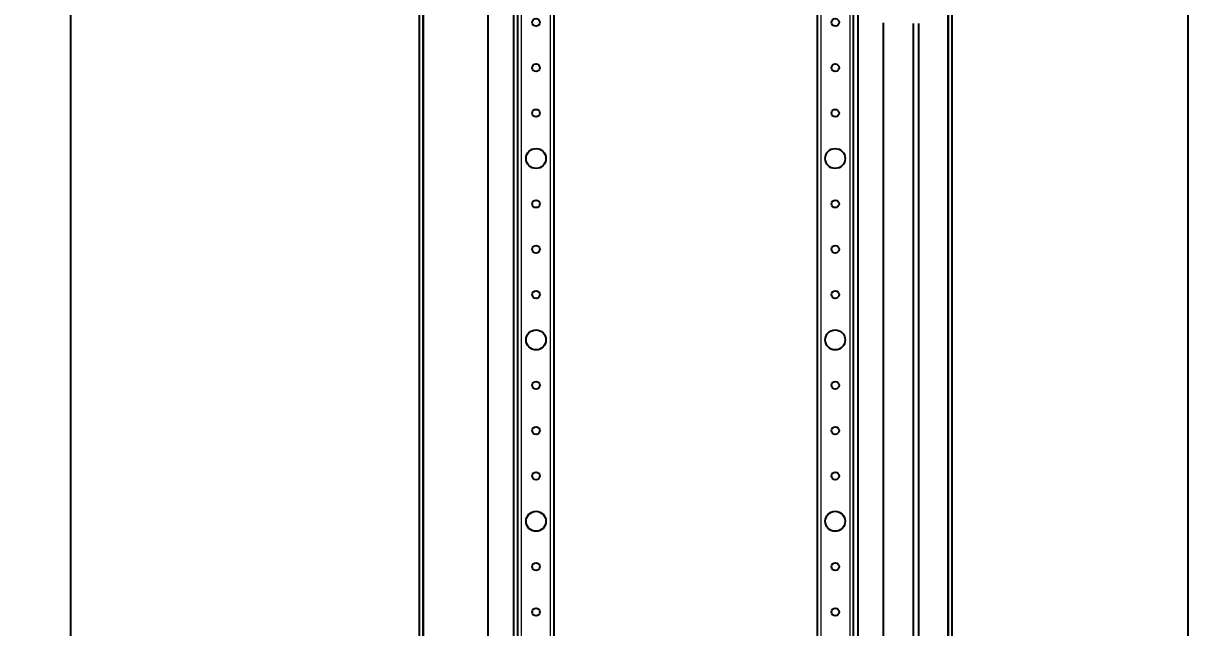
# Model space of a CAD drawing. Header units: millimetres. Extents: x -188 to 1295, y -1228 to 1043.
# Drawn here: x 651 to 1295, y -781 to -448 of the extents above; entities that cross this region are included whole.
import ezdxf

# ---------------------------------------------------------------- set-up
doc = ezdxf.new("R2010")
doc.units = ezdxf.units.MM
doc.layers.add('FORMAT', color=7, linetype='Continuous')
doc.styles.add('SLDTEXTSTYLE0', font='TXT', dxfattribs={"width": 0.75})
doc.dimstyles.new('SLDDIMSTYLE0', dxfattribs={"dimtxt": 20, "dimasz": 10, "dimexe": 0, "dimexo": 0.0625, "dimgap": 5, "dimtad": 2, "dimdec": 1, "dimrnd": 1e-09, "dimzin": 12, "dimdsep": 46, "dimtxsty": 'SLDTEXTSTYLE0', "dimsah": 1, "dimcen": 0.09, "dimadec": 0, "dimazin": 3, "dimtfac": 1, "dimtofl": 0, "dimtmove": 0, "dimatfit": 3, "dimfxl": 0, "dimfrac": 2, "dimtolj": 1, "dimtzin": 12, "dimarcsym": 0})

# ---------------------------------------------------------------- blocks, each defined once
blk = doc.blocks.new('_D_5')
at = {"layer": 'FORMAT'}
for p, q in [((1155.22, 743.52), (1294.22, 743.52)), ((1293.22, 743.52), (1293.22, -988.48)), ((1155.22, -988.48), (1294.22, -988.48))]:
    blk.add_line(p, q, dxfattribs=at)
for points in [[(1293.22, 743.52), (1291.68, 733.52), (1294.75, 733.52)], [(1293.22, -988.48), (1294.75, -978.48), (1291.68, -978.48)]]:
    blk.add_solid(points, dxfattribs=at)
at = {"layer": 'FORMAT', "insert": (1267.43, -152.03), "char_height": 20, "attachment_point": 1, "rotation": 90, "style": 'SLDTEXTSTYLE0'}
blk.add_mtext('1732', dxfattribs=at)
blk = doc.blocks.new('_D_7')
at = {"layer": 'FORMAT'}
for p, q in [((875.28, 754.27), (676.04, 754.27)), ((677.04, 754.27), (677.04, -999.23)), ((875.28, -999.23), (676.04, -999.23))]:
    blk.add_line(p, q, dxfattribs=at)
for points in [[(677.04, 754.27), (675.5, 744.27), (678.58, 744.27)], [(677.04, -999.23), (678.58, -989.23), (675.5, -989.23)]]:
    blk.add_solid(points, dxfattribs=at)
at = {"layer": 'FORMAT', "insert": (651.26, -163.12), "char_height": 20, "attachment_point": 1, "rotation": 90, "style": 'SLDTEXTSTYLE0'}
blk.add_mtext('1753,5', dxfattribs=at)

msp = doc.modelspace()

# ---------------------------------------------------------------- linework, layer by layer
at = {"color": 7, "linetype": 'Continuous', "lineweight": 25}
for p, q in [((869.21, 855.02), (869.21, -1099.98)), ((871.21, 855.02), (871.21, -1099.98)), ((1161.21, -1099.98), (1161.21, 855.02)), ((1163.21, -1099.98), (1163.21, 855.02)), ((921.21, 822.02), (921.21, -1066.98)), ((1111.21, 822.02), (1111.21, -1066.98)), ((923.71, -1039.98), (923.71, 795.02)), ((943.71, -1039.98), (943.71, 795.02)), ((1088.71, 795.02), (1088.71, -1039.98)), ((1108.71, 795.02), (1108.71, -1039.98)), ((907.21, -419.48), (907.21, -950.48)), ((1125.21, -447.65), (1125.21, -967.48)), ((1141.91, -956.48), (1141.91, -447.98)), ((1144.91, -956.48), (1144.91, -447.98))]:
    msp.add_line(p, q, dxfattribs=at)
at = {"color": 8, "linetype": 'Continuous', "lineweight": 18}
for p, q in [((1160.61, 852.42), (1160.61, -1097.38)), ((925.71, -1039.98), (925.71, 795.02)), ((941.71, -1039.98), (941.71, 795.02)), ((1090.71, 795.02), (1090.71, -1039.98)), ((1106.71, 795.02), (1106.71, -1039.98)), ((871.81, -948.78), (871.81, -421.18))]:
    msp.add_line(p, q, dxfattribs=at)
at = {"color": 7, "linetype": 'Continuous', "lineweight": 25}
for centre, radius in [((933.71, -447.48), 2.1), ((1098.71, -447.48), 2.1), ((933.71, -472.48), 2.1), ((1098.71, -472.48), 2.1), ((933.71, -497.48), 2.1), ((1098.71, -497.48), 2.1), ((933.71, -522.48), 5.5), ((1098.71, -522.48), 5.5), ((933.71, -547.48), 2.1), ((1098.71, -547.48), 2.1), ((933.71, -572.48), 2.1), ((1098.71, -572.48), 2.1), ((933.71, -597.48), 2.1), ((1098.71, -597.48), 2.1), ((933.71, -622.48), 5.5), ((1098.71, -622.48), 5.5), ((933.71, -647.48), 2.1), ((1098.71, -647.48), 2.1), ((933.71, -672.48), 2.1), ((1098.71, -672.48), 2.1), ((933.71, -697.48), 2.1), ((1098.71, -697.48), 2.1), ((933.71, -722.48), 5.5), ((1098.71, -722.48), 5.5), ((933.71, -747.48), 2.1), ((1098.71, -747.48), 2.1), ((933.71, -772.48), 2.1), ((1098.71, -772.48), 2.1)]:
    msp.add_circle(centre, radius, dxfattribs=at)

# ---------------------------------------------------------------- dimensions: what is measured, and where the dimension line sits
at = {"layer": 'FORMAT'}
for base, p1, p2, picture, middle in [((677.04, -999.23), (875.29, 754.27), (875.29, -999.23), '_D_7', (677.04, -122.48)), ((1293.22, -988.48), (1155.21, 743.52), (1155.21, -988.48), '_D_5', (1293.22, -122.48))]:
    dim = msp.add_linear_dim(base=base, p1=p1, p2=p2, angle=90, dimstyle='SLDDIMSTYLE0', dxfattribs=at)
    dim.commit()
    dim.dimension.update_dxf_attribs({"geometry": picture, "text_midpoint": middle, "dimtype": 160})

doc.saveas('drawing.dxf')
